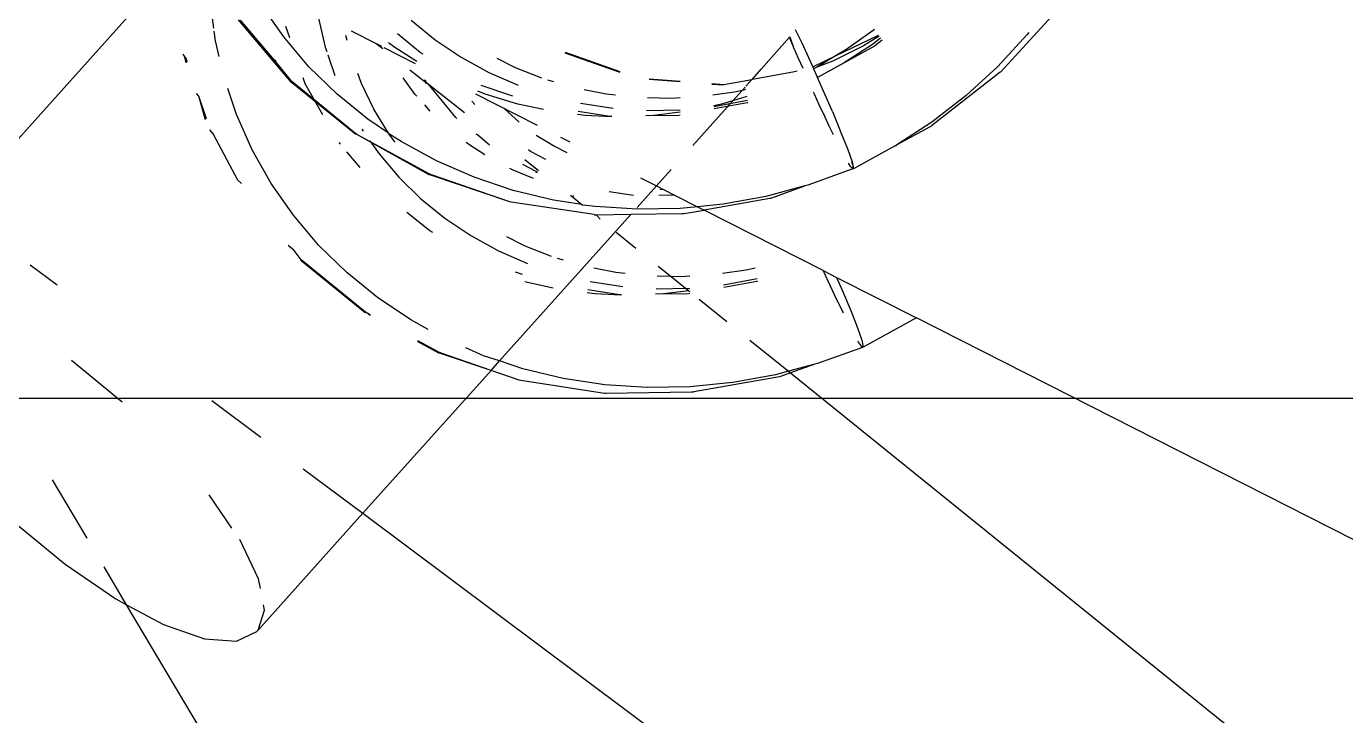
# Model space of a CAD drawing. Header units: millimetres. Extents: x -12551121 to 353735, y 112272 to 285506.
# Drawn here: x 95748.1 to 95814.5, y 175577.9 to 175612.5 of the extents above; entities that cross this region are included whole.
import ezdxf

# ---------------------------------------------------------------- set-up
doc = ezdxf.new("R2010")
doc.units = ezdxf.units.MM
doc.header["$MEASUREMENT"] = 0
doc.layers.add('+AT9-HATCH', color=8, linetype='Continuous')
doc.layers.add('+AT9_Hardscape', color=1, linetype='Continuous')

# ---------------------------------------------------------------- blocks, each defined once
blk = doc.blocks.new('hammock')
at = {"layer": '+AT9_Hardscape', "color": 1}
for p, q in [((-899.335, -1409.571), (-909.919, -1421.365)), ((-896.917, -1412.286), (-897.09, -1411.008)), ((-893.405, -1412.725), (-894.521, -1411.123)), ((-856.046, -1413.071), (-854.371, -1411.267)), ((-854.394, -1411.277), (-856.046, -1413.071)), ((-893.016, -1415.012), (-895.683, -1411.867)), ((-893.783, -1413.998), (-895.579, -1411.89)), ((-891.654, -1411.781), (-891.314, -1413.24)), ((-887, -1411.889), (-885.789, -1412.872)), ((-896.831, -1412.92), (-896.896, -1412.441)), ((-892.135, -1414.225), (-893.405, -1412.725)), ((-893.099, -1412.779), (-893.295, -1412.198)), ((-893.099, -1412.779), (-893.295, -1412.198)), ((-893.099, -1412.779), (-893.295, -1412.198)), ((-890.208, -1412.901), (-890.274, -1412.648)), ((-890.01, -1412.423), (-888.749, -1413.063)), ((-886.534, -1413.514), (-887.688, -1412.577)), ((-886.534, -1413.514), (-887.688, -1412.577)), ((-886.534, -1413.514), (-887.688, -1412.577)), ((-869.378, -1414.341), (-867.958, -1412.741)), ((-867.958, -1412.741), (-867.931, -1412.73)), ((-867.737, -1413.271), (-867.958, -1412.741)), ((-867.737, -1413.271), (-867.931, -1412.73)), ((-867.681, -1412.353), (-867.348, -1413.022)), ((-865.614, -1413.663), (-863.479, -1412.641)), ((-863.752, -1412.401), (-865.128, -1413.376)), ((-863.452, -1412.679), (-864.244, -1413.166)), ((-863.382, -1412.78), (-863.793, -1413.098)), ((-863.687, -1412.346), (-863.752, -1412.401)), ((-856.021, -1412.626), (-857.482, -1414.205)), ((-855.92, -1412.498), (-856.021, -1412.626)), ((-896.646, -1413.714), (-896.831, -1412.92)), ((-891.314, -1413.24), (-891.238, -1413.465)), ((-888.749, -1413.063), (-888.426, -1413.315)), ((-888.749, -1413.063), (-888.489, -1413.195)), ((-888.368, -1413.257), (-886.792, -1414.056)), ((-887.81, -1413.262), (-888.127, -1413.016)), ((-886.71, -1413.96), (-887.81, -1413.262)), ((-885.789, -1412.872), (-884.481, -1413.749)), ((-879.25, -1413.499), (-876.491, -1414.471)), ((-867.503, -1413.802), (-867.737, -1413.271)), ((-867.348, -1413.022), (-867.087, -1413.577)), ((-863.683, -1413.184), (-866.557, -1414.758)), ((-863.683, -1413.184), (-866.557, -1414.758)), ((-863.683, -1413.184), (-866.557, -1414.758)), ((-864.244, -1413.166), (-865.776, -1413.943)), ((-865.128, -1413.376), (-865.614, -1413.663)), ((-863.793, -1413.098), (-865.241, -1414.044)), ((-863.305, -1412.889), (-863.683, -1413.184)), ((-863.305, -1412.889), (-863.683, -1413.184)), ((-863.305, -1412.889), (-863.683, -1413.184)), ((-856.046, -1413.071), (-857.328, -1414.472)), ((-898.394, -1413.696), (-898.458, -1413.599)), ((-898.316, -1413.815), (-898.394, -1413.696)), ((-898.315, -1414.022), (-898.394, -1413.696)), ((-898.265, -1413.966), (-898.316, -1413.815)), ((-898.293, -1413.997), (-898.265, -1413.966)), ((-893.783, -1413.998), (-893.828, -1413.873)), ((-893.002, -1414.971), (-893.783, -1413.998)), ((-891.184, -1413.626), (-890.836, -1414.663)), ((-886.396, -1413.589), (-886.534, -1413.514)), ((-886.396, -1413.589), (-886.534, -1413.514)), ((-886.396, -1413.589), (-886.534, -1413.514)), ((-884.481, -1413.749), (-883.084, -1414.512)), ((-881.736, -1414.278), (-882.672, -1413.814)), ((-879.262, -1413.529), (-876.497, -1414.503)), ((-867.278, -1414.316), (-867.503, -1413.802)), ((-867.087, -1413.577), (-866.828, -1414.156)), ((-866.828, -1414.156), (-866.795, -1414.229)), ((-866.795, -1414.229), (-865.614, -1413.663)), ((-865.614, -1413.663), (-866.59, -1414.241)), ((-865.776, -1413.943), (-866.59, -1414.241)), ((-865.241, -1414.044), (-866.557, -1414.759)), ((-892.319, -1415.087), (-892.423, -1414.78)), ((-892.319, -1415.087), (-892.423, -1414.78)), ((-892.319, -1415.087), (-892.423, -1414.78)), ((-890.72, -1415.609), (-892.135, -1414.225)), ((-889.496, -1415.061), (-889.678, -1414.567)), ((-886.8, -1415.595), (-887.401, -1414.776)), ((-887.064, -1414.378), (-886.285, -1414.985)), ((-883.084, -1414.512), (-881.61, -1415.154)), ((-880.416, -1414.791), (-881.736, -1414.278)), ((-875.01, -1414.824), (-873.465, -1414.943)), ((-869.829, -1414.845), (-869.378, -1414.341)), ((-869.829, -1414.845), (-867.704, -1414.469)), ((-867.704, -1414.469), (-867.578, -1414.424)), ((-866.795, -1414.229), (-866.754, -1414.321)), ((-866.59, -1414.241), (-866.754, -1414.321)), ((-866.754, -1414.321), (-866.561, -1414.739)), ((-865.799, -1416.482), (-866.561, -1414.739)), ((-857.363, -1414.501), (-860.812, -1417.192)), ((-857.482, -1414.205), (-859.08, -1415.669)), ((-857.328, -1414.472), (-857.363, -1414.501)), ((-895.779, -1416.63), (-896.218, -1415.319)), ((-889.784, -1417.636), (-893.016, -1415.012)), ((-892.919, -1415.028), (-893.002, -1414.971)), ((-889.776, -1417.591), (-892.919, -1415.028)), ((-891.439, -1416.641), (-892.319, -1415.087)), ((-891.439, -1416.641), (-892.319, -1415.087)), ((-891.439, -1416.641), (-892.319, -1415.087)), ((-888.868, -1416.356), (-889.496, -1415.061)), ((-886.285, -1414.985), (-886.309, -1414.874)), ((-886.285, -1414.985), (-886.247, -1415.045)), ((-886.233, -1415.009), (-886.285, -1414.985)), ((-886.285, -1414.985), (-886.26, -1415.005)), ((-886.232, -1414.982), (-886.284, -1414.891)), ((-886.247, -1415.045), (-886.26, -1415.005)), ((-886.247, -1415.045), (-886.232, -1414.982)), ((-886.247, -1415.045), (-886.191, -1415.058)), ((-886.191, -1415.058), (-886.233, -1415.009)), ((-886.191, -1415.058), (-886.127, -1415.108)), ((-886.127, -1415.108), (-884.31, -1416.526)), ((-884.752, -1416.783), (-886.127, -1415.108)), ((-883.268, -1415.601), (-883.639, -1415.45)), ((-881.872, -1415.7), (-883.469, -1415.163)), ((-881.872, -1415.7), (-883.469, -1415.163)), ((-881.872, -1415.7), (-883.469, -1415.163)), ((-879.808, -1414.981), (-880.111, -1414.893)), ((-877.184, -1415.597), (-878.282, -1415.379)), ((-875.013, -1414.851), (-873.465, -1414.97)), ((-871.875, -1415.065), (-871.261, -1415.113)), ((-871.872, -1415.093), (-871.284, -1415.138)), ((-870.621, -1415.478), (-871.82, -1415.65)), ((-871.284, -1415.138), (-871.261, -1415.113)), ((-871.261, -1415.113), (-869.853, -1414.871)), ((-870.808, -1415.935), (-870.34, -1415.414)), ((-870.34, -1415.414), (-870.621, -1415.478)), ((-870.34, -1415.414), (-870.199, -1415.257)), ((-870.177, -1415.376), (-870.34, -1415.414)), ((-870.155, -1415.207), (-869.853, -1414.871)), ((-869.853, -1414.871), (-869.829, -1414.845)), ((-866.708, -1415.597), (-866.754, -1415.497)), ((-897.676, -1415.711), (-897.793, -1415.567)), ((-897.295, -1416.836), (-897.676, -1415.711)), ((-897.323, -1416.867), (-897.676, -1415.711)), ((-897.345, -1416.892), (-897.676, -1415.711)), ((-889.171, -1416.867), (-890.72, -1415.609)), ((-886.711, -1415.696), (-886.8, -1415.595)), ((-886.032, -1416.46), (-886.312, -1416.145)), ((-883.791, -1416.129), (-883.938, -1415.956)), ((-880.636, -1417.18), (-883.732, -1415.609)), ((-881.627, -1416.105), (-883.268, -1415.601)), ((-880.336, -1416.382), (-881.627, -1416.105)), ((-878.47, -1416.055), (-876.829, -1416.304)), ((-876.708, -1415.649), (-877.184, -1415.597)), ((-873.932, -1415.814), (-875.098, -1415.785)), ((-873.464, -1415.786), (-873.932, -1415.814)), ((-872.83, -1418.189), (-870.808, -1415.935)), ((-871.376, -1416.104), (-871.769, -1416.187)), ((-871.766, -1416.218), (-870.075, -1415.908)), ((-870.085, -1416.047), (-871.754, -1416.347)), ((-870.085, -1416.047), (-871.754, -1416.347)), ((-870.085, -1416.047), (-871.754, -1416.347)), ((-870.808, -1415.935), (-871.376, -1416.104)), ((-870.11, -1415.727), (-870.808, -1415.935)), ((-870.051, -1416.035), (-870.085, -1416.047)), ((-870.051, -1416.035), (-870.085, -1416.047)), ((-870.051, -1416.035), (-870.085, -1416.047)), ((-866.465, -1416.135), (-866.708, -1415.597)), ((-866.182, -1416.726), (-866.465, -1416.135)), ((-859.08, -1415.669), (-860.804, -1417.006)), ((-894.991, -1418.398), (-895.779, -1416.63)), ((-888.133, -1417.563), (-888.868, -1416.356)), ((-884.701, -1416.825), (-884.752, -1416.783)), ((-882.315, -1416.328), (-881.555, -1417.019)), ((-878.233, -1416.682), (-878.631, -1416.631)), ((-877.004, -1416.718), (-878.587, -1416.474)), ((-877.004, -1416.718), (-878.587, -1416.474)), ((-877.004, -1416.718), (-878.587, -1416.474)), ((-876.908, -1416.736), (-878.233, -1416.682)), ((-876.904, -1416.717), (-877.004, -1416.718)), ((-876.904, -1416.717), (-877.004, -1416.718)), ((-876.904, -1416.717), (-877.004, -1416.718)), ((-873.532, -1416.668), (-875.181, -1416.692)), ((-873.532, -1416.668), (-875.181, -1416.692)), ((-873.532, -1416.668), (-875.181, -1416.692)), ((-874.779, -1416.678), (-875.181, -1416.695)), ((-875.155, -1416.416), (-873.464, -1416.387)), ((-873.463, -1416.511), (-874.779, -1416.678)), ((-873.463, -1416.656), (-873.532, -1416.668)), ((-873.463, -1416.656), (-873.532, -1416.668)), ((-873.463, -1416.656), (-873.532, -1416.668)), ((-865.96, -1417.21), (-866.182, -1416.726)), ((-865.799, -1416.482), (-865.6, -1416.976)), ((-897.142, -1417.401), (-896.931, -1417.625)), ((-889.48, -1417.357), (-889.408, -1417.461)), ((-888.133, -1417.563), (-889.171, -1416.867)), ((-865.742, -1417.654), (-865.96, -1417.21)), ((-865.6, -1416.976), (-865.587, -1417.008)), ((-865.587, -1417.008), (-865.38, -1417.524)), ((-860.804, -1417.006), (-862.56, -1418.153)), ((-860.921, -1417.256), (-862.56, -1418.153)), ((-860.848, -1417.221), (-860.921, -1417.256)), ((-860.812, -1417.192), (-860.848, -1417.221)), ((-895.714, -1419.922), (-896.931, -1417.625)), ((-890.541, -1418.124), (-890.614, -1418.037)), ((-890.541, -1418.124), (-890.614, -1418.037)), ((-890.541, -1418.124), (-890.614, -1418.037)), ((-889.734, -1417.614), (-889.784, -1417.636)), ((-889.734, -1417.614), (-889.776, -1417.591)), ((-889.694, -1417.647), (-889.734, -1417.614)), ((-886.085, -1419.611), (-889.694, -1417.647)), ((-886.087, -1419.66), (-889.694, -1417.647)), ((-889.07, -1417.946), (-888.61, -1418.606)), ((-888.114, -1417.593), (-888.133, -1417.563)), ((-887.793, -1418.021), (-888.114, -1417.593)), ((-887.498, -1417.988), (-888.114, -1417.593)), ((-885.714, -1418.963), (-887.498, -1417.988)), ((-884.041, -1418.17), (-884.226, -1418.027)), ((-883.655, -1417.646), (-883.73, -1417.613)), ((-883.054, -1418.162), (-883.655, -1417.646)), ((-880.704, -1417.657), (-879.784, -1418.223)), ((-879.487, -1417.763), (-879.013, -1418.004)), ((-865.38, -1417.524), (-865.03, -1418.377)), ((-862.641, -1418.206), (-862.56, -1418.153)), ((-894.036, -1420.09), (-894.991, -1418.398)), ((-889.557, -1419.284), (-890.225, -1418.496)), ((-889.557, -1419.284), (-890.225, -1418.496)), ((-889.557, -1419.284), (-890.225, -1418.496)), ((-888.61, -1418.606), (-887.62, -1419.775)), ((-883.287, -1418.649), (-884.041, -1418.17)), ((-880.982, -1418.481), (-881.097, -1418.404)), ((-880.226, -1418.894), (-880.982, -1418.481)), ((-879.784, -1418.223), (-879.16, -1418.532)), ((-865.03, -1418.377), (-864.811, -1418.997)), ((-863.318, -1418.574), (-864.742, -1419.353)), ((-862.641, -1418.206), (-863.318, -1418.574)), ((-883.831, -1419.783), (-885.714, -1418.963)), ((-881.854, -1419.424), (-882.026, -1419.336)), ((-880.844, -1419.835), (-881.854, -1419.424)), ((-880.705, -1419.498), (-881.372, -1419.133)), ((-881.28, -1418.889), (-880.581, -1419.434)), ((-874.651, -1420.217), (-873.915, -1419.397)), ((-864.771, -1419.363), (-867.035, -1420.176)), ((-864.97, -1419.098), (-864.999, -1419.064)), ((-864.895, -1419.239), (-864.97, -1419.098)), ((-864.771, -1419.363), (-864.895, -1419.239)), ((-864.837, -1419.006), (-864.783, -1419.179)), ((-864.811, -1418.997), (-864.783, -1419.179)), ((-864.783, -1419.179), (-864.771, -1419.363)), ((-864.783, -1419.179), (-864.742, -1419.353)), ((-864.742, -1419.353), (-864.771, -1419.363)), ((-895.534, -1420.094), (-895.714, -1419.922)), ((-892.92, -1421.693), (-894.036, -1420.09)), ((-887.62, -1419.775), (-886.515, -1420.856)), ((-886.087, -1419.66), (-886.085, -1419.611)), ((-886.002, -1419.667), (-886.087, -1419.66)), ((-885.976, -1419.662), (-886.085, -1419.611)), ((-882.037, -1421.022), (-886.002, -1419.667)), ((-882.037, -1421.022), (-885.976, -1419.662)), ((-881.865, -1420.441), (-883.831, -1419.783)), ((-880.705, -1419.498), (-880.737, -1419.509)), ((-880.737, -1419.509), (-880.655, -1419.547)), ((-880.637, -1419.52), (-880.705, -1419.498)), ((-880.655, -1419.547), (-880.705, -1419.498)), ((-875.464, -1419.805), (-874.651, -1420.217)), ((-879.828, -1420.931), (-881.865, -1420.441)), ((-878.977, -1420.686), (-878.872, -1420.767)), ((-878.817, -1420.71), (-878.872, -1420.767)), ((-878.872, -1420.767), (-878.4, -1421.149)), ((-875.802, -1420.702), (-877.039, -1420.512)), ((-875.622, -1421.299), (-874.651, -1420.217)), ((-874.651, -1420.217), (-874.272, -1420.409)), ((-873.742, -1420.678), (-874.529, -1420.69)), ((-874.272, -1420.409), (-874.488, -1420.395)), ((-874.272, -1420.409), (-873.742, -1420.678)), ((-873.742, -1420.678), (-872.582, -1421.267)), ((-869.154, -1420.746), (-871.3, -1421.139)), ((-867.183, -1420.216), (-869.154, -1420.746)), ((-868.905, -1420.826), (-867.183, -1420.216)), ((-867.035, -1420.176), (-867.183, -1420.216)), ((-886.515, -1420.856), (-885.304, -1421.839)), ((-881.955, -1421.028), (-882.037, -1421.022)), ((-877.779, -1421.65), (-881.955, -1421.028)), ((-878.4, -1421.149), (-879.828, -1420.931)), ((-878.4, -1421.149), (-878.35, -1421.189)), ((-877.738, -1421.249), (-878.35, -1421.189)), ((-875.609, -1421.391), (-877.738, -1421.249)), ((-873.458, -1421.354), (-875.609, -1421.391)), ((-872.582, -1421.267), (-873.458, -1421.354)), ((-873.253, -1421.609), (-872.25, -1421.435)), ((-871.3, -1421.139), (-872.582, -1421.267)), ((-872.582, -1421.267), (-872.25, -1421.435)), ((-868.947, -1420.84), (-872.25, -1421.435)), ((-866.264, -1424.473), (-872.25, -1421.435)), ((-868.905, -1420.826), (-868.947, -1420.84)), ((-891.65, -1423.192), (-892.92, -1421.693)), ((-886.049, -1422.481), (-887.203, -1421.544)), ((-886.049, -1422.481), (-887.203, -1421.544)), ((-886.049, -1422.481), (-887.203, -1421.544)), ((-885.304, -1421.839), (-883.996, -1422.716)), ((-875.935, -1421.648), (-882.548, -1429.017)), ((-877.757, -1421.681), (-877.779, -1421.65)), ((-877.719, -1421.68), (-877.757, -1421.681)), ((-877.676, -1421.687), (-877.719, -1421.68)), ((-875.935, -1421.648), (-877.676, -1421.687)), ((-877.676, -1421.687), (-877.491, -1421.882)), ((-873.378, -1421.618), (-875.935, -1421.648)), ((-873.296, -1421.624), (-873.378, -1421.618)), ((-873.253, -1421.609), (-873.296, -1421.624)), ((-885.911, -1422.556), (-886.049, -1422.481)), ((-885.911, -1422.556), (-886.049, -1422.481)), ((-885.911, -1422.556), (-886.049, -1422.481)), ((-883.996, -1422.716), (-882.6, -1423.479)), ((-881.251, -1423.245), (-882.187, -1422.781)), ((-876.684, -1422.533), (-875.687, -1423.338)), ((-892.881, -1423.468), (-893.181, -1423.213)), ((-892.518, -1423.938), (-892.881, -1423.468)), ((-890.236, -1424.576), (-891.65, -1423.192)), ((-879.932, -1423.758), (-881.251, -1423.245)), ((-892.531, -1423.979), (-892.518, -1423.938)), ((-889.3, -1426.604), (-892.531, -1423.979)), ((-892.434, -1423.995), (-892.518, -1423.938)), ((-889.291, -1426.558), (-892.434, -1423.995)), ((-882.6, -1423.479), (-881.149, -1424.111)), ((-879.323, -1423.948), (-879.626, -1423.86)), ((-906.161, -1424.179), (-904.798, -1425.196)), ((-888.686, -1425.834), (-890.236, -1424.576)), ((-881.387, -1424.667), (-881.747, -1424.546)), ((-881.387, -1424.667), (-881.747, -1424.546)), ((-881.387, -1424.667), (-881.747, -1424.546)), ((-876.699, -1424.564), (-877.797, -1424.347)), ((-876.223, -1424.616), (-876.699, -1424.564)), ((-873.913, -1424.769), (-874.613, -1424.752)), ((-874.567, -1424.242), (-873.913, -1424.769)), ((-873.447, -1424.781), (-873.913, -1424.769)), ((-873.913, -1424.769), (-873.027, -1425.485)), ((-872.98, -1424.753), (-873.447, -1424.781)), ((-870.136, -1424.445), (-871.335, -1424.617)), ((-869.692, -1424.344), (-870.136, -1424.445)), ((-866.223, -1424.564), (-866.264, -1424.473)), ((-866.264, -1424.473), (-865.59, -1424.816)), ((-865.697, -1425.694), (-866.223, -1424.564)), ((-881.142, -1425.072), (-881.267, -1425.034)), ((-879.851, -1425.349), (-881.142, -1425.072)), ((-876.519, -1425.685), (-878.102, -1425.441)), ((-876.519, -1425.685), (-878.102, -1425.441)), ((-876.519, -1425.685), (-878.102, -1425.441)), ((-877.985, -1425.022), (-876.344, -1425.271)), ((-874.671, -1425.383), (-872.979, -1425.354)), ((-871.281, -1425.185), (-869.591, -1424.875)), ((-869.6, -1425.014), (-871.269, -1425.315)), ((-869.6, -1425.014), (-871.269, -1425.315)), ((-869.566, -1425.002), (-869.6, -1425.014)), ((-869.566, -1425.002), (-869.6, -1425.014)), ((-865.59, -1424.816), (-865.315, -1425.449)), ((-865.59, -1424.816), (-861.576, -1426.852)), ((-865.315, -1425.449), (-864.882, -1426.487)), ((-887.013, -1426.955), (-888.686, -1425.834)), ((-877.748, -1425.649), (-878.146, -1425.599)), ((-876.423, -1425.703), (-877.748, -1425.649)), ((-876.42, -1425.684), (-876.519, -1425.685)), ((-876.42, -1425.684), (-876.519, -1425.685)), ((-876.42, -1425.684), (-876.519, -1425.685)), ((-873.047, -1425.635), (-874.696, -1425.659)), ((-873.047, -1425.635), (-874.696, -1425.659)), ((-873.047, -1425.635), (-874.696, -1425.659)), ((-874.295, -1425.645), (-874.696, -1425.662)), ((-873.027, -1425.485), (-874.295, -1425.645)), ((-872.979, -1425.623), (-873.047, -1425.635)), ((-872.979, -1425.623), (-873.047, -1425.635)), ((-872.979, -1425.623), (-873.047, -1425.635)), ((-873.027, -1425.485), (-872.979, -1425.523)), ((-872.503, -1425.907), (-871.106, -1427.034)), ((-865.249, -1426.618), (-865.697, -1425.694)), ((-889.242, -1426.587), (-889.3, -1426.604)), ((-889.242, -1426.587), (-889.291, -1426.558)), ((-889.209, -1426.614), (-889.242, -1426.587)), ((-889.036, -1426.709), (-889.209, -1426.614)), ((-889.06, -1426.735), (-889.209, -1426.614)), ((-864.882, -1426.487), (-864.545, -1427.345)), ((-886.14, -1427.432), (-887.013, -1426.955)), ((-864.545, -1427.345), (-864.327, -1427.964)), ((-861.576, -1426.852), (-864.257, -1428.321)), ((-836.317, -1439.67), (-861.576, -1426.852)), ((-885.602, -1428.627), (-886.682, -1428.036)), ((-885.601, -1428.578), (-886.658, -1428.01)), ((-869.95, -1427.967), (-868.007, -1429.535)), ((-864.485, -1428.065), (-864.506, -1428.028)), ((-864.296, -1428.337), (-864.485, -1428.065)), ((-864.327, -1427.964), (-864.257, -1428.321)), ((-885.602, -1428.627), (-885.601, -1428.578)), ((-885.517, -1428.635), (-885.602, -1428.627)), ((-885.491, -1428.629), (-885.601, -1428.578)), ((-882.973, -1429.49), (-885.517, -1428.635)), ((-882.973, -1429.49), (-885.491, -1428.629)), ((-883.347, -1428.75), (-884.249, -1428.357)), ((-882.548, -1429.017), (-883.347, -1428.75)), ((-864.296, -1428.337), (-866.551, -1429.144)), ((-864.257, -1428.321), (-864.296, -1428.337)), ((-901.526, -1431.089), (-904.073, -1428.989)), ((-882.973, -1429.49), (-882.548, -1429.017)), ((-881.38, -1429.408), (-882.548, -1429.017)), ((-879.344, -1429.899), (-881.38, -1429.408)), ((-866.694, -1429.182), (-868.007, -1429.535)), ((-866.694, -1429.182), (-867.912, -1429.612)), ((-866.551, -1429.144), (-866.694, -1429.182)), ((-882.973, -1429.49), (-889.422, -1436.676)), ((-881.552, -1429.989), (-882.973, -1429.49)), ((-881.47, -1429.995), (-881.552, -1429.989)), ((-877.272, -1430.648), (-881.47, -1429.995)), ((-877.253, -1430.216), (-879.344, -1429.899)), ((-868.462, -1429.807), (-872.768, -1430.576)), ((-868.669, -1429.713), (-870.816, -1430.106)), ((-868.007, -1429.535), (-868.669, -1429.713)), ((-868.421, -1429.793), (-868.462, -1429.807)), ((-867.912, -1429.612), (-868.421, -1429.793)), ((-868.007, -1429.535), (-867.912, -1429.612)), ((-867.912, -1429.612), (-712.608, -1554.94)), ((-877.234, -1430.648), (-877.272, -1430.648)), ((-875.124, -1430.358), (-877.253, -1430.216)), ((-877.191, -1430.654), (-877.234, -1430.648)), ((-872.893, -1430.585), (-877.191, -1430.654)), ((-872.973, -1430.322), (-875.124, -1430.358)), ((-870.816, -1430.106), (-872.973, -1430.322)), ((-872.811, -1430.591), (-872.893, -1430.585)), ((-872.768, -1430.576), (-872.811, -1430.591)), ((-897.019, -1431.004), (-894.547, -1432.85)), ((-892.424, -1434.435), (-889.422, -1436.676)), ((-903.296, -1437.922), (-905.034, -1434.998)), ((-896.008, -1437.417), (-897.149, -1435.748)), ((-889.422, -1436.676), (-894.689, -1442.545)), ((-889.422, -1436.676), (-855.076, -1462.319)), ((-906.949, -1437.131), (-904.403, -1439.231)), ((-894.67, -1439.969), (-895.616, -1437.991)), ((-904.403, -1439.231), (-901.845, -1440.981)), ((-901.305, -1441.271), (-902.437, -1439.366)), ((-894.58, -1440.455), (-894.67, -1439.969)), ((-901.845, -1440.981), (-901.305, -1441.271)), ((-901.305, -1441.271), (-899.45, -1442.264)), ((-894.471, -1452.765), (-901.305, -1441.271)), ((-894.377, -1441.548), (-894.427, -1441.278)), ((-894.689, -1442.545), (-894.377, -1441.548)), ((-899.45, -1442.264), (-897.382, -1442.99)), ((-895.781, -1443.112), (-894.756, -1442.62)), ((-894.756, -1442.62), (-894.689, -1442.545)), ((-897.382, -1442.99), (-895.781, -1443.112))]:
    blk.add_line(p, q, dxfattribs=at)

msp = doc.modelspace()

# ---------------------------------------------------------------- hatches: boundary and pattern name
at = {"layer": '+AT9-HATCH'}
h = msp.add_hatch(dxfattribs=at)
h.set_pattern_fill('LINE', color=8, scale=750)
h.paths.add_polyline_path([(98342.22, 176851.465), (98342.22, 179526.478), (97292.22, 179526.478, 0.414214), (96392.22, 178626.478), (96392.22, 177751.478, -0.414214), (95292.22, 176651.478), (94892.22, 176651.478), (94892.22, 174751.478), (96392.22, 174751.478, 0.414214), (97292.22, 175651.478), (97292.22, 176001.463), (97292.22, 176451.465, -0.414214), (97692.22, 176851.465), (98342.22, 176851.465)], is_closed=False)
h.paths.add_polyline_path([(98392.22, 179526.478), (98392.22, 176851.465), (98692.22, 176851.465), (98692.22, 179526.478)])
h.paths.add_polyline_path([(98742.22, 179526.478), (98742.22, 176851.465), (99042.22, 176851.465), (99042.22, 179526.478)])
h.paths.add_polyline_path([(99367.22, 179526.478), (99367.22, 176851.465), (99667.22, 176851.465), (99667.22, 179526.478)])
h.paths.add_polyline_path([(99717.22, 179526.478), (99717.22, 176851.465), (100017.22, 176851.465), (100017.22, 179526.478)])
h.paths.add_polyline_path([(100067.22, 179526.478), (100067.22, 176851.465), (100367.22, 176851.465), (100367.22, 179526.478)])
h.paths.add_polyline_path([(100417.22, 179526.478), (100417.22, 176851.465), (100717.22, 176851.465), (100717.22, 179526.478)])
h.paths.add_polyline_path([(101067.22, 176716.036), (101067.22, 179526.478), (100767.22, 179526.478), (100767.22, 176851.461), (100767.22, 176851.461, -0.21525)])
h.paths.add_polyline_path([(101117.22, 179526.478), (101117.22, 173451.489), (101417.22, 173451.489), (101417.22, 179503.975, 0.056082), (101217.22, 179526.478), (101117.22, 179526.478)], is_closed=False)
h.paths.add_polyline_path([(101467.22, 179491.059), (101467.22, 173451.489), (101767.22, 173451.489), (101767.22, 179338.869, 0.094274)])
h.paths.add_polyline_path([(102117.22, 178626.63, 0.213378), (101817.22, 179297.299), (101817.22, 173451.489), (102117.22, 173451.489), (102117.22, 178626.478)], is_closed=False)
h.paths.add_polyline_path([(101817.22, 173101.461), (101817.22, 170101.461), (102117.22, 170101.461), (102117.22, 173101.461)])
h.paths.add_polyline_path([(101467.22, 173101.461), (101467.22, 170101.461), (101767.22, 170101.461), (101767.22, 173101.461)])
h.paths.add_polyline_path([(101117.22, 173101.461), (101117.22, 170101.461), (101417.22, 170101.461), (101417.22, 173101.461)])
h.paths.add_polyline_path([(101117.22, 169801.461), (101117.22, 166601.461), (101417.22, 166601.461), (101417.22, 169801.461)])
h.paths.add_polyline_path([(101467.22, 169801.461), (101467.22, 166601.461), (101767.22, 166601.461), (101767.22, 169801.461)])
h.paths.add_polyline_path([(101817.22, 169801.461), (101817.22, 166601.461), (102117.22, 166601.461), (102117.22, 169801.461)])
h.paths.add_polyline_path([(102517.22, 169801.461), (102817.22, 169801.461), (102817.22, 166601.461), (102517.22, 166601.461)])
h.paths.add_polyline_path([(102167.22, 169801.461), (102467.22, 169801.461), (102467.22, 166601.461), (102167.22, 166601.461)])
h.paths.add_polyline_path([(102867.22, 169801.461), (103167.22, 169801.461), (103167.22, 166601.461), (102867.22, 166601.461)])
h.paths.add_polyline_path([(102867.22, 173101.461), (103167.22, 173101.461), (103167.22, 170101.461), (102867.22, 170101.461)])
h.paths.add_polyline_path([(102167.22, 173101.461), (102467.22, 173101.461), (102467.22, 170101.461), (102167.22, 170101.461)])
h.paths.add_polyline_path([(102517.22, 173101.461), (102817.22, 173101.461), (102817.22, 170101.461), (102517.22, 170101.461)])
at = {"layer": '+AT9_Hardscape'}
h = msp.add_hatch(dxfattribs=at)
h.set_pattern_fill('CTYSQMK2', color=8, scale=30)
h.set_pattern_definition([(0, (84.85, 0), (360, 360), [550.293, -169.707]), (90, (0, 84.85), (-360, 360), [550.293, -169.707]), (45, (275.15, 360), (-360.0008, 360.0008), [120, -389.118]), (315, (275.15, 360), (360.0008, 360.0008), [120, -389.118]), (45, (360, 275.15), (-360.0008, 360.0008), [120, -389.118]), (315, (360, 444.85), (360.0008, 360.0008), [120, -389.118])])
h.paths.add_polyline_path([(103192.22, 169851.629), (101067.225, 169851.629), (101067.22, 170051.5), (101067.225, 173151.629), (101067.22, 173351.461), (101067.22, 176451.461, 0.414214), (100767.22, 176751.461), (99292.22, 176751.465), (99092.22, 176751.465), (98142.218, 176751.463), (97692.219, 176751.462, 0.414213), (97392.22, 176451.462), (97392.22, 176001.463), (97392.22, 175651.478, -0.414214), (96392.22, 174651.478), (94842.22, 174651.478), (94842.225, 173826.461), (97342.22, 173826.461), (97342.22, 173226.461), (97342.22, 171216.475), (99072.22, 171216.475), (99092.223, 171216.475), (99092.225, 175751.606), (99272.22, 175751.606), (99292.22, 175751.465), (99292.22, 170526.635), (99272.22, 170526.495), (99272.22, 166551.62), (101067.22, 166551.62), (101078.667, 169851.48), (101972.218, 169851.48), (101972.218, 169801.461), (102117.22, 169801.461), (102117.22, 168556.819), (102167.22, 168556.819), (102161.931, 169077.069), (102122.218, 169077.069), (102122.218, 169851.48), (103015.768, 169851.48), (103015.768, 169801.461), (103042.219, 169801.461), (103042.219, 169851.478), (103192.219, 169851.478)], is_closed=False)
h.paths.add_polyline_path([(102167.22, 171018.02), (102117.22, 171021.505), (102167.22, 171020.127), (102175.69, 171019.894)], is_closed=False)
h.paths.add_polyline_path([(94842.22, 173226.461), (94822.218, 171216.475), (96211.929, 171216.475), (96442.22, 171216.475), (96442.22, 173226.461), (94842.22, 173226.461)])
h.paths.add_polyline_path([(96442.22, 173226.461), (96442.22, 171216.475), (96742.22, 171216.475), (96742.22, 173226.461)])
h.paths.add_polyline_path([(97042.22, 173226.461), (96742.22, 173226.461), (96742.22, 171216.475), (97042.22, 171216.475)])
h.paths.add_polyline_path([(97042.22, 171216.475), (97342.22, 171216.475), (97342.22, 173226.461), (97042.22, 173226.461)])

# ---------------------------------------------------------------- block references
msp.add_blockref('hammock', (96654.457, 177024.699))

doc.saveas('drawing.dxf')
